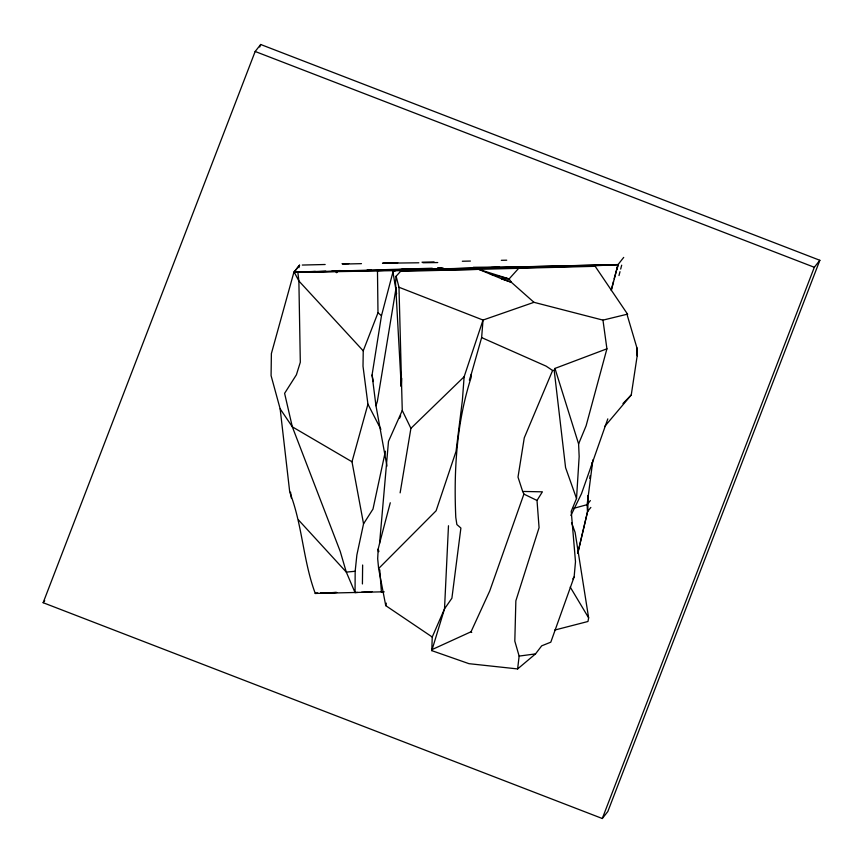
<?xml version="1.0" encoding="UTF-8"?>
<svg xmlns="http://www.w3.org/2000/svg" width="863" height="863" viewBox="0 0 863 863"><rect width="100%" height="100%" fill="white"/><g stroke="black" fill="none" stroke-linecap="round" stroke-linejoin="round"><path stroke-width="1.29" d="M357.67 592.439L355.06 592.59L355.168 571.284L356.872 554.963L363.55 523.83L372.989 509.073L385.416 451.187M362.417 583.949L362.633 565.017M587.746 496.149L587.584 511.532L577.897 552.805M396.613 293.765L392.719 270.766L478.738 269.353L501.996 278.954L509.116 278.932L518.685 268.307L515.233 267.951L594.801 265.761L627.541 314.143L627.325 315.491L636.905 347.811L637.185 355.826L631.252 394.974L604.65 426.538M403.021 270.982L400.518 271.403L396.117 276.225L395.524 282.837L401.241 386.3L401.392 374.175M414.251 268.835L377.476 270.691L377.983 312.773L363.237 350.842L363.01 366.225L367.929 404.197L380.907 429.332M533.97 302.32L483.032 320.054L481.63 337.595L471.252 374.229L471.155 377.39C456.624 422.676 453.701 470.087 455.783 517.325L456.872 524.564L460.896 528.037L451.899 598.21L444.521 608.857L432.234 637.023L431.791 650.637L468.987 663.679L517.627 668.933L535.513 653.906L541.705 645.826L550.799 642.18L574.132 576.937L575.492 561.705L571.23 511.306L576.527 498.512L579.159 456.581L578.598 443.916L554.963 368.425L606.916 348.814L602.967 320.13L533.97 302.32L511.392 282.32L509.116 278.932L478.738 269.353M396.128 287.541L377.336 401.468L375.977 405.772L386.958 466.117M448.48 525.75L444.521 608.857L431.791 650.637M401.241 386.3L401.705 378.35M587.681 496.096L587.584 511.532L577.725 553.366M396.117 276.225L398.976 287.25L483.032 320.054L464.132 376.753L462.385 400.249L456.052 451.36L436.106 510.788L378.62 568.544L385.75 605.643L432.234 637.023M378.62 568.544L377.681 558.685L378.21 548.987L379.58 543.345L388.49 441.392L402.266 410.486L398.976 287.25M517.627 668.933L519.138 656.085L514.812 641.123L515.858 600.831L539.073 527.681L537.013 500.454L542.396 491.824L522.665 491.446L518.005 477.099L524.273 437.832L552.611 370.486L554.197 370.356L554.963 368.425M592.903 459.871L587.12 504.682L587.584 511.532L590.842 507.422M589.763 478.361L590.152 475.718M591.5 466.484L592.083 462.525M375.977 405.772L372.061 375.017L381.478 315.685L393.366 270.486L491.317 267.519L526.721 267.444M400.13 492.859L410.907 428.35L402.266 410.486M617.164 269.342L618.016 264.607L623.701 257.411M571.533 522.698L575.092 532.32L588.631 617.854L587.973 621.489L554.672 630.076M385.75 605.643L386.322 603.14M611.468 289.224L613.474 281.435M614.143 278.846L618.016 264.607L611.274 290.529M618.987 275.556L620.001 271.672M620.68 269.073L621.684 265.189M379.58 543.345L390.281 502.762M606.916 348.814L586.106 425.804L578.598 443.916M299.429 265.254L293.851 272.395L271.381 353.593L271.079 375.632L280.151 408.835L289.741 492.19C302.492 524.877 303.021 560.637 315.275 593.442L383.884 591.791L381.414 592.018L379.763 569.85M298.9 267.692L299.612 265.114L293.851 272.395L395.481 270.615L392.719 270.766M363.55 523.83L351.996 461.77L367.929 404.197M469.353 380.119L471.252 374.229M522.665 491.446L523.906 494.1L489.763 590.885L471.036 631.77L432.374 649.44M607.8 418.879L581.5 493.658L570.918 515.47M43.15 602.708L255.168 51.478L260.702 44.488L819.85 260.292L607.832 811.522L602.298 818.512L43.15 602.708L44.725 600.713M259.731 47.001L260.702 44.488M602.298 818.512L814.316 267.282L819.85 260.292M399.677 418.124L400.68 415.783M572.805 578.9L574.132 576.937M317.962 593.323L315.448 593.215M590.378 500.572L587.12 504.682L572.838 508.555M622.957 403.55L631.252 394.974M410.907 428.35L464.132 376.753M602.967 320.13L627.541 314.143M519.138 656.085L535.513 653.906M355.168 571.284L346.3 572.093L298.533 519.99M491.317 267.519L617.822 264.585M361.586 592.212L372.039 591.619M594.801 265.761L618.016 264.607L293.851 272.395L315.308 271.37M315.275 593.442L317.875 593.312M320.486 593.194L336.149 592.428M320.637 593.205L336.818 592.471M325.772 271.101L294.348 272.395L298.878 280.982L363.237 350.842M332.32 270.831L340.324 270.572M293.851 272.395L432.244 268.231M437.617 268.069L441.651 267.94M332.341 270.799L334.941 270.723L337.066 272.266M400.518 271.403L595.513 266.3M302.298 265.049L325.168 264.499M342.643 264.089L361.468 263.647M382.989 263.129L397.778 262.784M421.985 262.201L434.089 261.921M462.331 261.241L470.4 261.058M501.327 260.313L506.71 260.195M367.282 269.774L371.295 269.688M402.104 268.976L408.792 268.825M437.8 268.069L443.053 267.951M473.291 267.303L499.601 267.023M381.414 592.018L383.916 591.964M342.018 263.722L348.76 263.636M382.471 263.226L418.868 262.784M422.913 262.74L437.746 262.557M490.367 274.154L509.116 278.932M255.168 51.478L814.316 267.282M481.63 337.595L546.15 366.16L552.611 370.486M351.996 461.77L292.32 426.829L280.151 408.835M523.906 494.1L537.013 500.454M377.983 312.773L381.478 315.685M471.036 631.77L471.727 632.45M334.941 270.723L336.699 272.73M570.216 587.056L588.631 617.854M355.049 592.59L346.3 572.093L340.227 551.414L292.32 426.829L284.607 393.334L296.408 374.801L300.313 362.255L298.878 280.982L297.864 272.374M576.527 498.512L565.578 467.638L554.197 370.356M378.857 551.586L378.21 548.987L378.404 551.586M372.061 375.017L373.312 381.575M290.54 492.104L291.327 498.037M636.905 347.811L637.185 355.826M511.392 282.32L501.996 278.954L511.392 282.32"/></g></svg>
